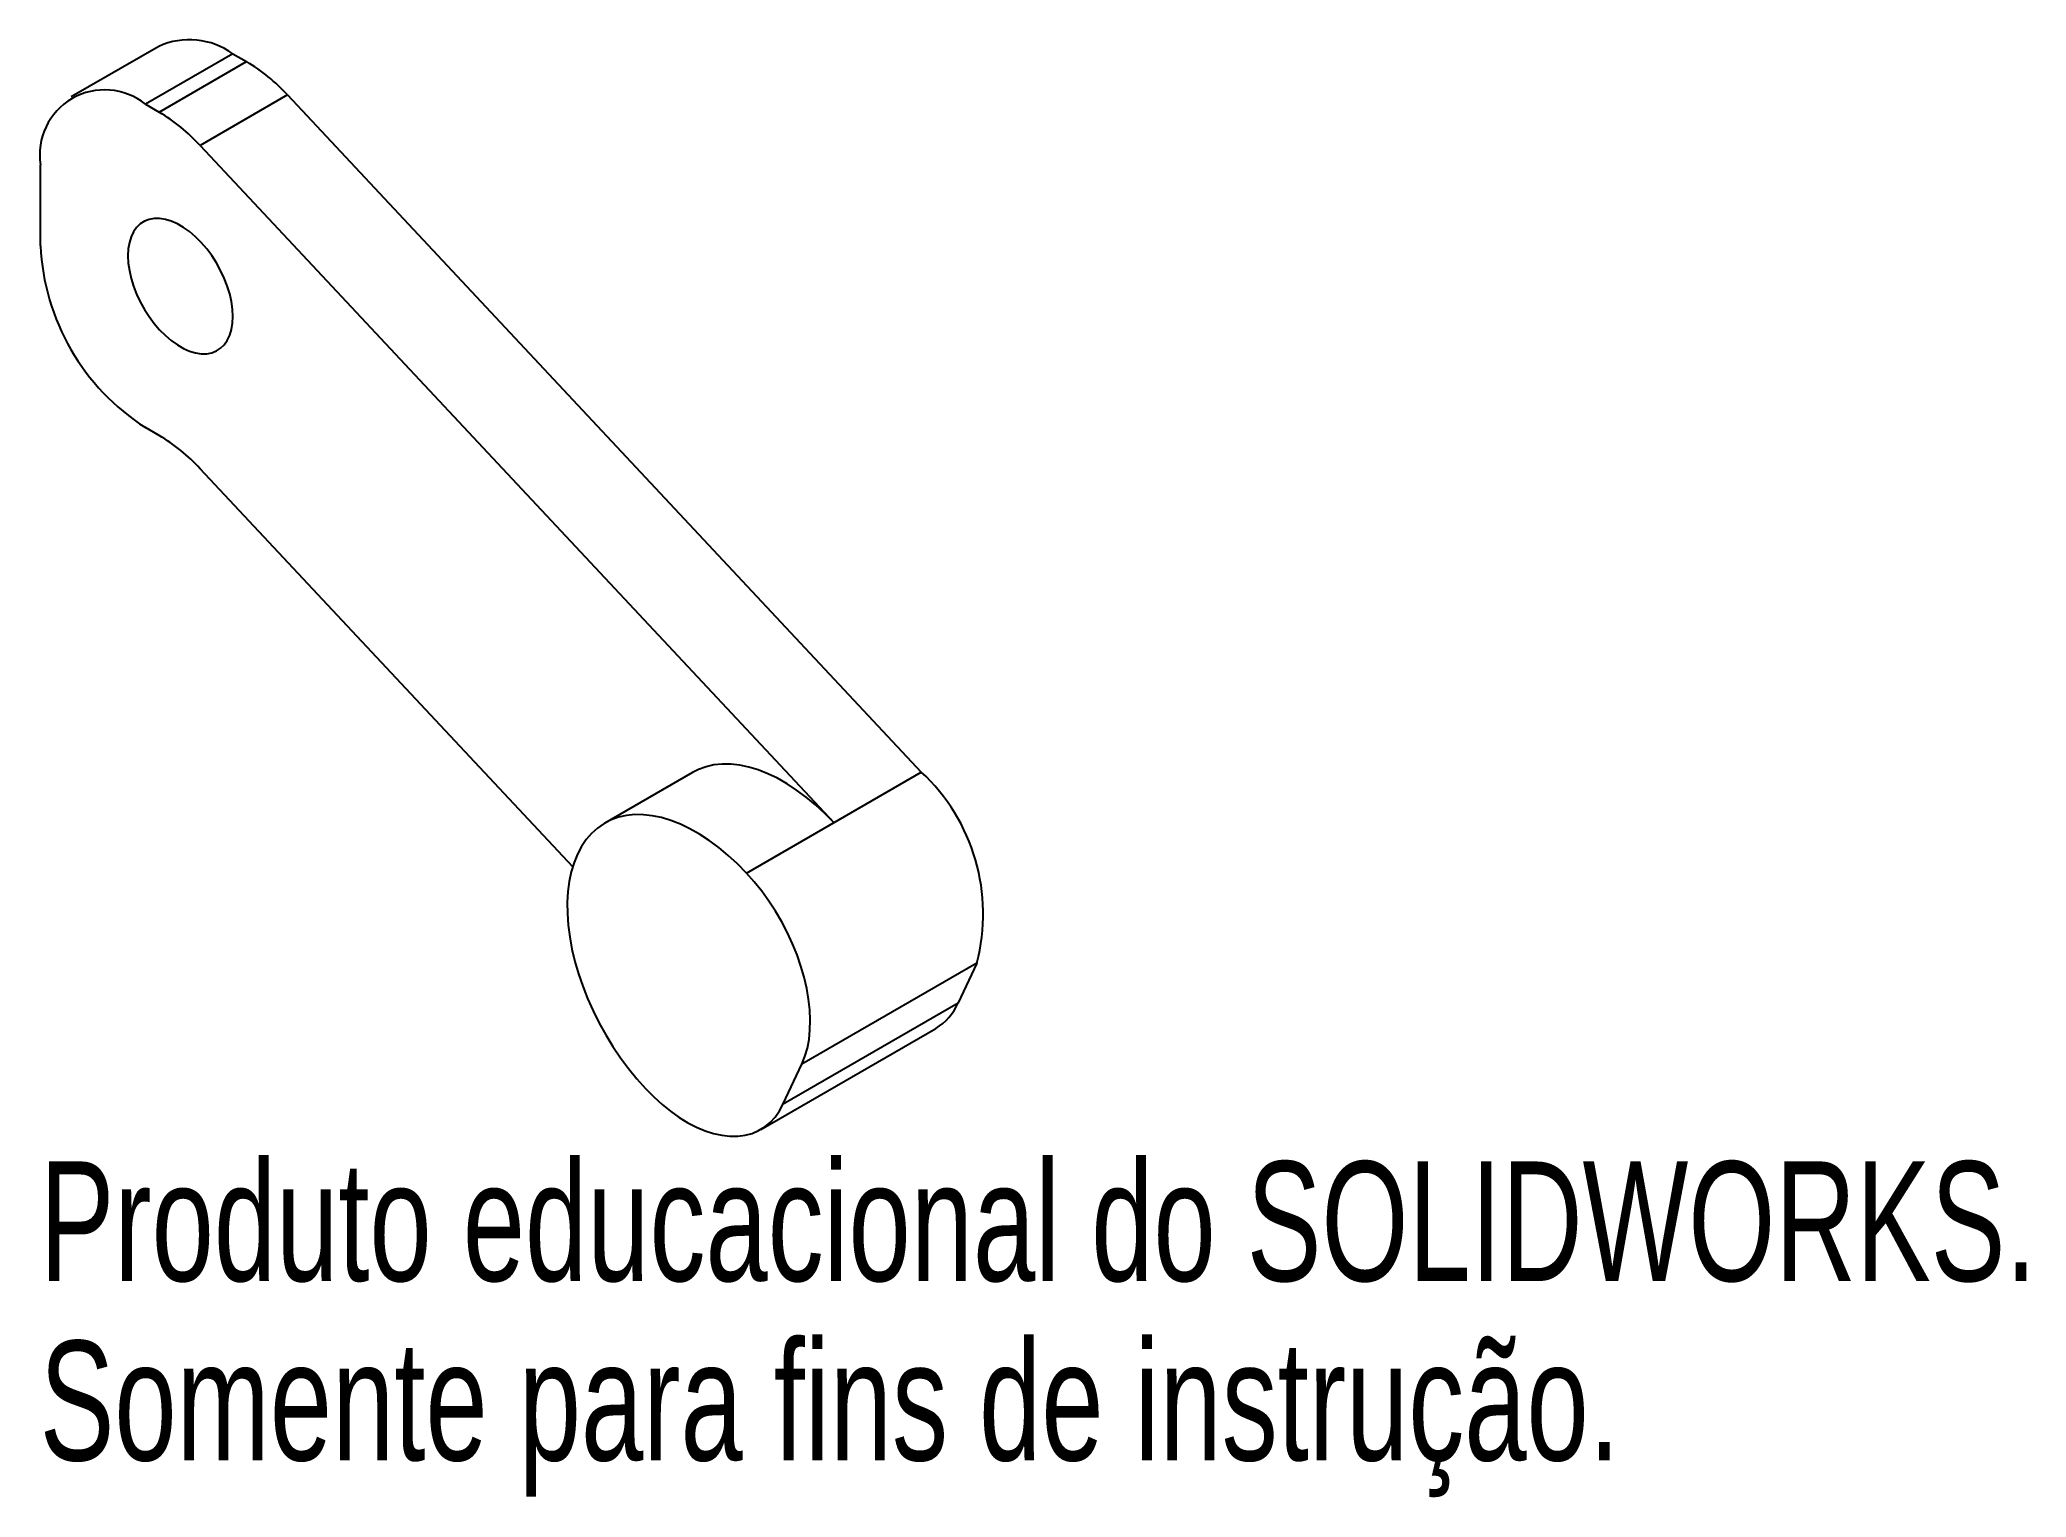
# Paper-space layout '_Isométrica' of a CAD drawing. Header units: millimetres. Extents: x -9.2 to 71.1, y -51 to 7.9.
import ezdxf

# ---------------------------------------------------------------- set-up
doc = ezdxf.new("R2010")
doc.units = ezdxf.units.MM
doc.styles.add('SLDTEXTSTYLE0', font='TXT', dxfattribs={"width": 0.7})

psp = doc.layouts.new('_Isométrica')

# ---------------------------------------------------------------- linework, layer by layer
at = {"color": 7, "linetype": 'Continuous', "lineweight": 25}
for p, q in [((-4.414, 7.646), (-7.95, 5.605)), ((-1.414, 7.349), (-4.95, 5.308)), ((-1.414, 7.349), (-0.864, 7.031)), ((-4.4, 4.99), (-0.864, 7.031)), ((0.795, 5.683), (-2.74, 3.642)), ((0.795, 5.683), (26.416, -21.682)), ((-4.95, 5.308), (-4.4, 4.99)), ((-2.74, 3.642), (22.88, -23.723)), ((-9.192, -0.408), (-9.192, 2.858)), ((-4.4, -8.074), (-4.95, -7.757)), ((12.323, -25.511), (-2.74, -9.423)), ((19.345, -25.764), (26.416, -21.682)), ((17.163, -21.704), (13.628, -23.745)), ((28.661, -29.403), (21.59, -33.485)), ((28.661, -29.403), (27.907, -31.016)), ((20.836, -35.098), (27.907, -31.016)), ((19.931, -36.124), (27.003, -32.042)), ((20.836, -35.098), (21.59, -33.485))]:
    psp.add_line(p, q, dxfattribs=at)
at = {"color": 7, "linetype": 'Continuous', "lineweight": 25, "flags": 128}
for points in [[(-1.414, -3.266), (-1.429, -2.973), (-1.471, -2.668), (-1.542, -2.354), (-1.64, -2.036), (-1.763, -1.718), (-1.911, -1.405), (-2.08, -1.1), (-2.269, -0.807), (-2.475, -0.532), (-2.695, -0.277), (-2.927, -0.046), (-3.167, 0.159), (-3.412, 0.333), (-3.659, 0.476), (-3.904, 0.584), (-4.144, 0.657), (-4.376, 0.693), (-4.596, 0.693), (-4.802, 0.655), (-4.991, 0.581), (-5.161, 0.472), (-5.308, 0.328), (-5.431, 0.153), (-5.529, -0.052), (-5.6, -0.284), (-5.643, -0.54), (-5.657, -0.816), (-5.643, -1.109), (-5.6, -1.414), (-5.529, -1.728), (-5.431, -2.046), (-5.308, -2.364), (-5.161, -2.677), (-4.991, -2.982), (-4.802, -3.275), (-4.596, -3.55), (-4.376, -3.805), (-4.144, -4.037), (-3.904, -4.241), (-3.659, -4.415), (-3.412, -4.558), (-3.167, -4.666), (-2.927, -4.739), (-2.695, -4.775), (-2.475, -4.775), (-2.269, -4.737), (-2.08, -4.663), (-1.911, -4.554), (-1.763, -4.41), (-1.64, -4.235), (-1.542, -4.03), (-1.471, -3.798), (-1.429, -3.542), (-1.414, -3.266)], [(22.88, -23.723), (22.517, -23.352), (22.144, -23.009), (21.763, -22.693), (21.378, -22.408), (20.989, -22.154), (20.6, -21.934), (20.212, -21.748), (19.828, -21.597), (19.449, -21.483), (19.078, -21.405), (18.717, -21.365), (18.368, -21.362), (18.032, -21.397), (17.713, -21.469), (17.411, -21.579), (17.163, -21.704)], [(19.345, -25.764), (18.981, -25.393), (18.608, -25.05), (18.228, -24.734), (17.842, -24.449), (17.454, -24.195), (17.064, -23.975), (16.676, -23.789), (16.292, -23.638), (15.913, -23.524), (15.542, -23.446), (15.181, -23.406), (14.832, -23.403), (14.497, -23.438), (14.177, -23.51), (13.875, -23.62), (13.592, -23.765), (13.33, -23.946), (13.09, -24.162), (12.874, -24.411), (12.683, -24.692), (12.517, -25.003), (12.378, -25.343), (12.267, -25.71), (12.184, -26.101), (12.13, -26.515), (12.104, -26.949), (12.108, -27.401), (12.141, -27.868), (12.203, -28.347), (12.293, -28.837), (12.411, -29.333), (12.557, -29.834), (12.729, -30.337), (12.927, -30.838), (13.149, -31.336), (13.395, -31.826), (13.662, -32.308), (13.95, -32.776), (14.257, -33.23), (14.581, -33.667), (14.92, -34.084), (15.272, -34.478)], [(21.59, -33.485), (21.714, -33.177), (21.81, -32.844), (21.878, -32.486), (21.917, -32.106), (21.928, -31.707), (21.909, -31.292), (21.862, -30.864), (21.786, -30.425), (21.682, -29.978), (21.551, -29.527), (21.393, -29.074), (21.21, -28.623), (21.003, -28.176), (20.774, -27.738), (20.523, -27.31), (20.253, -26.896), (19.965, -26.498), (19.662, -26.12), (19.345, -25.764)], [(15.272, -34.478), (15.6, -34.811), (15.938, -35.116), (16.282, -35.393), (16.63, -35.64), (16.98, -35.855), (17.331, -36.035), (17.678, -36.181), (18.02, -36.291), (18.355, -36.364), (18.68, -36.401), (18.994, -36.4), (19.293, -36.361), (19.576, -36.285), (19.841, -36.173), (20.086, -36.025), (20.309, -35.842), (20.51, -35.625), (20.686, -35.377), (20.836, -35.098)]]:
    psp.add_lwpolyline(points, dxfattribs=at)
at = {"color": 7, "linetype": 'Continuous', "lineweight": 25}
for centre, radius, start, end in [((-3.17, 4.915), 3.001, 54.19163, 114.49791), ((-4.616, 0.718), 7.344, 42.53564, 59.27703), ((-6.6, 3.266), 2.625, 51.05044, 188.96031), ((-8.152, -1.323), 7.344, 42.53564, 59.27703), ((0, 0), 9.202, 182.54379, 237.45621), ((-8.152, -14.388), 7.344, 42.53564, 59.27703), ((21.106, -27.413), 7.813, 345.24174, 47.18442), ((25.854, -30.116), 2.242, 300.8234, 336.35005)]:
    psp.add_arc(centre, radius, start, end, dxfattribs=at)

# ---------------------------------------------------------------- texts
at = {"color": 7, "linetype": 'Continuous', "char_height": 4.83362, "attachment_point": 1, "style": 'SLDTEXTSTYLE0'}
for s, insert in [('Produto educacional do SOLIDWORKS.', (-9.224, -37.42)), ('Somente para fins de instrução.', (-9.224, -44.671))]:
    psp.add_mtext(s, dxfattribs=dict(at, insert=insert))

doc.saveas('drawing.dxf')
